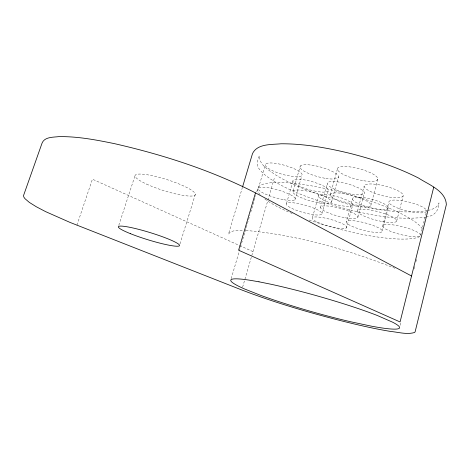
<?xml version="1.0" encoding="UTF-8"?>
<svg xmlns="http://www.w3.org/2000/svg" width="470" height="470" viewBox="0 0 470 470"><rect width="100%" height="100%" fill="white"/><g stroke="black" fill="none" stroke-linecap="round" stroke-linejoin="round"><path stroke-width="0.35" stroke-dasharray="2.35 1.76" d="M346.578 227.838L346.778 226.951A17.913 3.484 15.3 0 0 332.178 219.872A17.913 3.484 15.3 0 0 313.566 217.163L312.391 217.769A17.913 3.484 15.3 0 0 326.903 225.612A17.913 3.484 15.3 0 0 346.578 227.838L352.841 204.432A17.813 3.96 15.2 0 0 338.423 197.024A17.813 3.96 15.2 0 0 319.817 194.692L318.613 195.42L312.391 217.769M400.023 325.393L400.728 322.561M414.158 268.74L414.869 265.908M415.927 261.655L416.637 258.823M420.544 235.223A19.54 4.007 14.2 0 0 406.103 227.727A19.54 4.007 14.2 0 0 384.754 224.672L383.056 225.277A19.54 4.007 14.2 0 0 397.05 233.549A19.54 4.007 14.2 0 0 419.886 236.134L420.544 235.223L426.454 211.594M396.698 220.976L403.172 195.779M382.627 226.24L388.866 202.247M382.298 230.952L388.379 207.564A18.565 4.242 14.5 0 0 374.026 199.926A18.565 4.242 14.5 0 0 354.133 197.459L352.688 198.193L346.431 221.399A18.671 3.731 14.8 0 0 360.719 229.454A18.671 3.731 14.8 0 0 381.887 231.851L382.298 230.952A18.671 3.731 14.8 0 0 367.757 223.667A18.671 3.731 14.8 0 0 347.847 220.794L346.431 221.399M370.918 205.202L377.845 179.017M357.923 217.105L364.385 192.912M357.464 211.089L364.132 186.155M322.015 213.474L328.442 190.215M330.222 195.021L337.354 169.13M331.591 201.812L338.482 176.714M320.534 207.628L327.167 183.682M293.151 190.955L300.277 165.981M294.995 199.668L301.799 175.709M286.518 203.428L293.145 180.263M242.602 287.188L274.662 176.996M231.17 278.722L249.94 214.972M250.763 212.17L255.715 195.361M256.743 191.854L257.777 188.353M258.412 188.217L265.474 164.23M242.461 187.248L228.444 234.225C231.258 229.495 238.296 230.805 243.013 230.388M179.969 243.901L195.373 194.175M118.793 225.318L135.072 175.475M76.921 225.171L92.425 179.188L238.913 245.264M388.379 207.564L387.932 208.598A18.565 4.242 14.5 0 1 366.759 206.718A18.565 4.242 14.5 0 1 352.688 198.193M426.466 211.142L425.938 211.947A19.417 4.547 13.9 0 1 403.101 209.92A19.417 4.547 13.9 0 1 389.33 201.142L391.058 200.396A19.417 4.547 13.9 0 1 412.384 203.011A19.417 4.547 13.9 0 1 426.625 210.895M427.923 210.484C432.236 209.409 437.67 207.722 439.009 202.922C438.651 211.212 434.28 215.836 426.296 216.999M427.289 210.654C391.41 215.495 355.314 205.601 321.233 195.226C305.471 189.851 289.849 183.664 275.602 174.946C269.093 170.187 258.911 164.952 259.387 155.629C257.372 160.217 255.997 165.91 259.951 169.911C263.758 174.54 268.775 177.96 273.804 181.126C288.134 189.727 303.785 195.867 319.571 201.219C353.693 211.582 389.718 221.529 425.661 217.158M245.851 230.453C297.14 234.894 347.23 249.605 395.029 268.288M239.583 245.563L252.96 251.603M419.851 236.557A85.687 18.048 15.1 0 1 307.891 219.566M292.205 213.539A85.687 18.048 15.1 0 1 264.022 198.322M260.098 194.65A85.687 18.048 15.1 0 1 323.942 188.247A85.687 18.048 15.1 0 1 422.324 228.925M352.606 205.443A17.813 3.96 15.2 0 1 332.913 203.698A17.813 3.96 15.2 0 1 318.613 195.42M297.622 176.796L294.073 176.661L285.249 175.093A19.152 4.635 16.1 0 1 265.28 164.682A19.152 4.635 16.1 0 1 286.947 166.022L291.641 167.678A19.152 4.635 16.1 0 1 297.622 176.796M362.552 180.562L357.429 179.481A20.886 5.423 14.7 0 1 337.542 168.289A20.886 5.423 14.7 0 1 362.975 169.852L367.957 171.65A20.886 5.423 14.7 0 1 377.639 179.611A20.886 5.423 14.7 0 1 362.552 180.562M324.805 178.253L319.953 177.225A19.963 5.005 15.4 0 1 299.989 166.439A19.963 5.005 15.4 0 1 323.425 167.884L328.26 169.605A19.963 5.005 15.4 0 1 338.394 177.296A19.963 5.005 15.4 0 1 324.805 178.253M387.85 196.83L382.886 195.767A20.116 4.958 14.2 0 1 364.414 185.421A20.116 4.958 14.2 0 1 389.448 187.342L394.183 189.034A20.116 4.958 14.2 0 1 402.902 196.301A20.116 4.958 14.2 0 1 387.85 196.83M350.596 193.993L345.891 192.976A19.223 4.606 14.9 0 1 327.302 182.971A19.223 4.606 14.9 0 1 350.444 184.751L355.044 186.384A19.223 4.606 14.9 0 1 364.232 193.429A19.223 4.606 14.9 0 1 350.596 193.993M316.01 191.319L311.534 190.344A18.448 4.283 15.6 0 1 292.892 180.662A18.448 4.283 15.6 0 1 314.36 182.319L318.83 183.888A18.448 4.283 15.6 0 1 328.383 190.72A18.448 4.283 15.6 0 1 316.01 191.319M355.714 206.054L350.567 204.92A21.027 4.776 14.9 0 1 330.381 194.28A21.027 4.776 14.9 0 1 355.796 196.536L360.825 198.305A21.027 4.776 14.9 0 1 370.736 205.725A21.027 4.776 14.9 0 1 355.714 206.054M318.002 202.717L313.132 201.636A20.087 4.412 15.5 0 1 292.88 191.355A20.087 4.412 15.5 0 1 316.292 193.44L321.163 195.138A20.087 4.412 15.5 0 1 331.52 202.323A20.087 4.412 15.5 0 1 318.002 202.717M381.446 221.388L376.458 220.271A20.245 4.365 14.5 0 1 357.723 210.442A20.245 4.365 14.5 0 1 382.745 213.004L387.521 214.672A20.245 4.365 14.5 0 1 396.445 221.435A20.245 4.365 14.5 0 1 381.446 221.388M283.105 199.591L278.481 198.552A19.27 4.077 16.1 0 1 258.242 188.611A19.27 4.077 16.1 0 1 279.873 190.538L284.603 192.177A19.27 4.077 16.1 0 1 295.307 199.145A19.27 4.077 16.1 0 1 283.105 199.591M344.216 217.592L339.487 216.529A19.341 4.054 15.1 0 1 320.646 207A19.341 4.054 15.1 0 1 343.77 209.373L348.411 210.983A19.341 4.054 15.1 0 1 357.788 217.557A19.341 4.054 15.1 0 1 344.216 217.592M309.665 214.032L305.171 213.016A18.553 3.766 15.7 0 1 286.283 203.768A18.553 3.766 15.7 0 1 307.721 205.972L312.233 207.529A18.553 3.766 15.7 0 1 321.974 213.926A18.553 3.766 15.7 0 1 309.665 214.032M146.581 184.105A31.607 5.728 17.6 0 0 195.079 195.021A31.607 5.728 17.6 0 0 153.913 176.056A31.607 5.728 17.6 0 0 146.581 184.105"/><path stroke-width="0.7" d="M433.74 187.148L400.07 321.95L238.601 250.21L255.492 192.894C211.024 170.175 163.084 154.742 114.492 143.656C96.162 139.89 77.573 136.323 58.779 136.635C53.133 137.316 44.468 136.788 42.03 143.197L23.5 195.655L23.823 197.036L24.928 198.634L29.31 202.388L36.337 206.776L45.678 211.659L69.93 222.38L241.792 289.978C274.938 302.698 309.101 312.615 343.494 321.363C359.174 325.24 374.943 328.865 390.887 331.485C398.666 332.214 406.961 334.81 414.634 332.478L415.128 331.796L446.347 204.626C445.783 190.779 428.558 184.61 418.658 178.112C396.756 166.985 373.268 159.277 349.498 153.249C327.079 147.856 304.149 143.679 281.013 143.779C271.531 144.742 257.401 143.491 252.502 153.596L242.673 186.549M255.492 192.894L411.544 276.002M258.993 281.806L249.253 280.138A87.708 8.337 15.8 0 0 244.412 288.915L260.615 295.33A87.708 8.337 15.8 0 0 350.755 321.78L371.206 326.121A87.708 8.337 15.8 0 0 392.773 322.267L377.398 315.529A87.708 8.337 15.8 0 0 270.467 284.133L258.993 281.806M130.537 233.713A32.019 3.748 17.1 0 0 179.329 245.851A32.019 3.748 17.1 0 0 136.923 228.913A32.019 3.748 17.1 0 0 130.537 233.713"/></g></svg>
